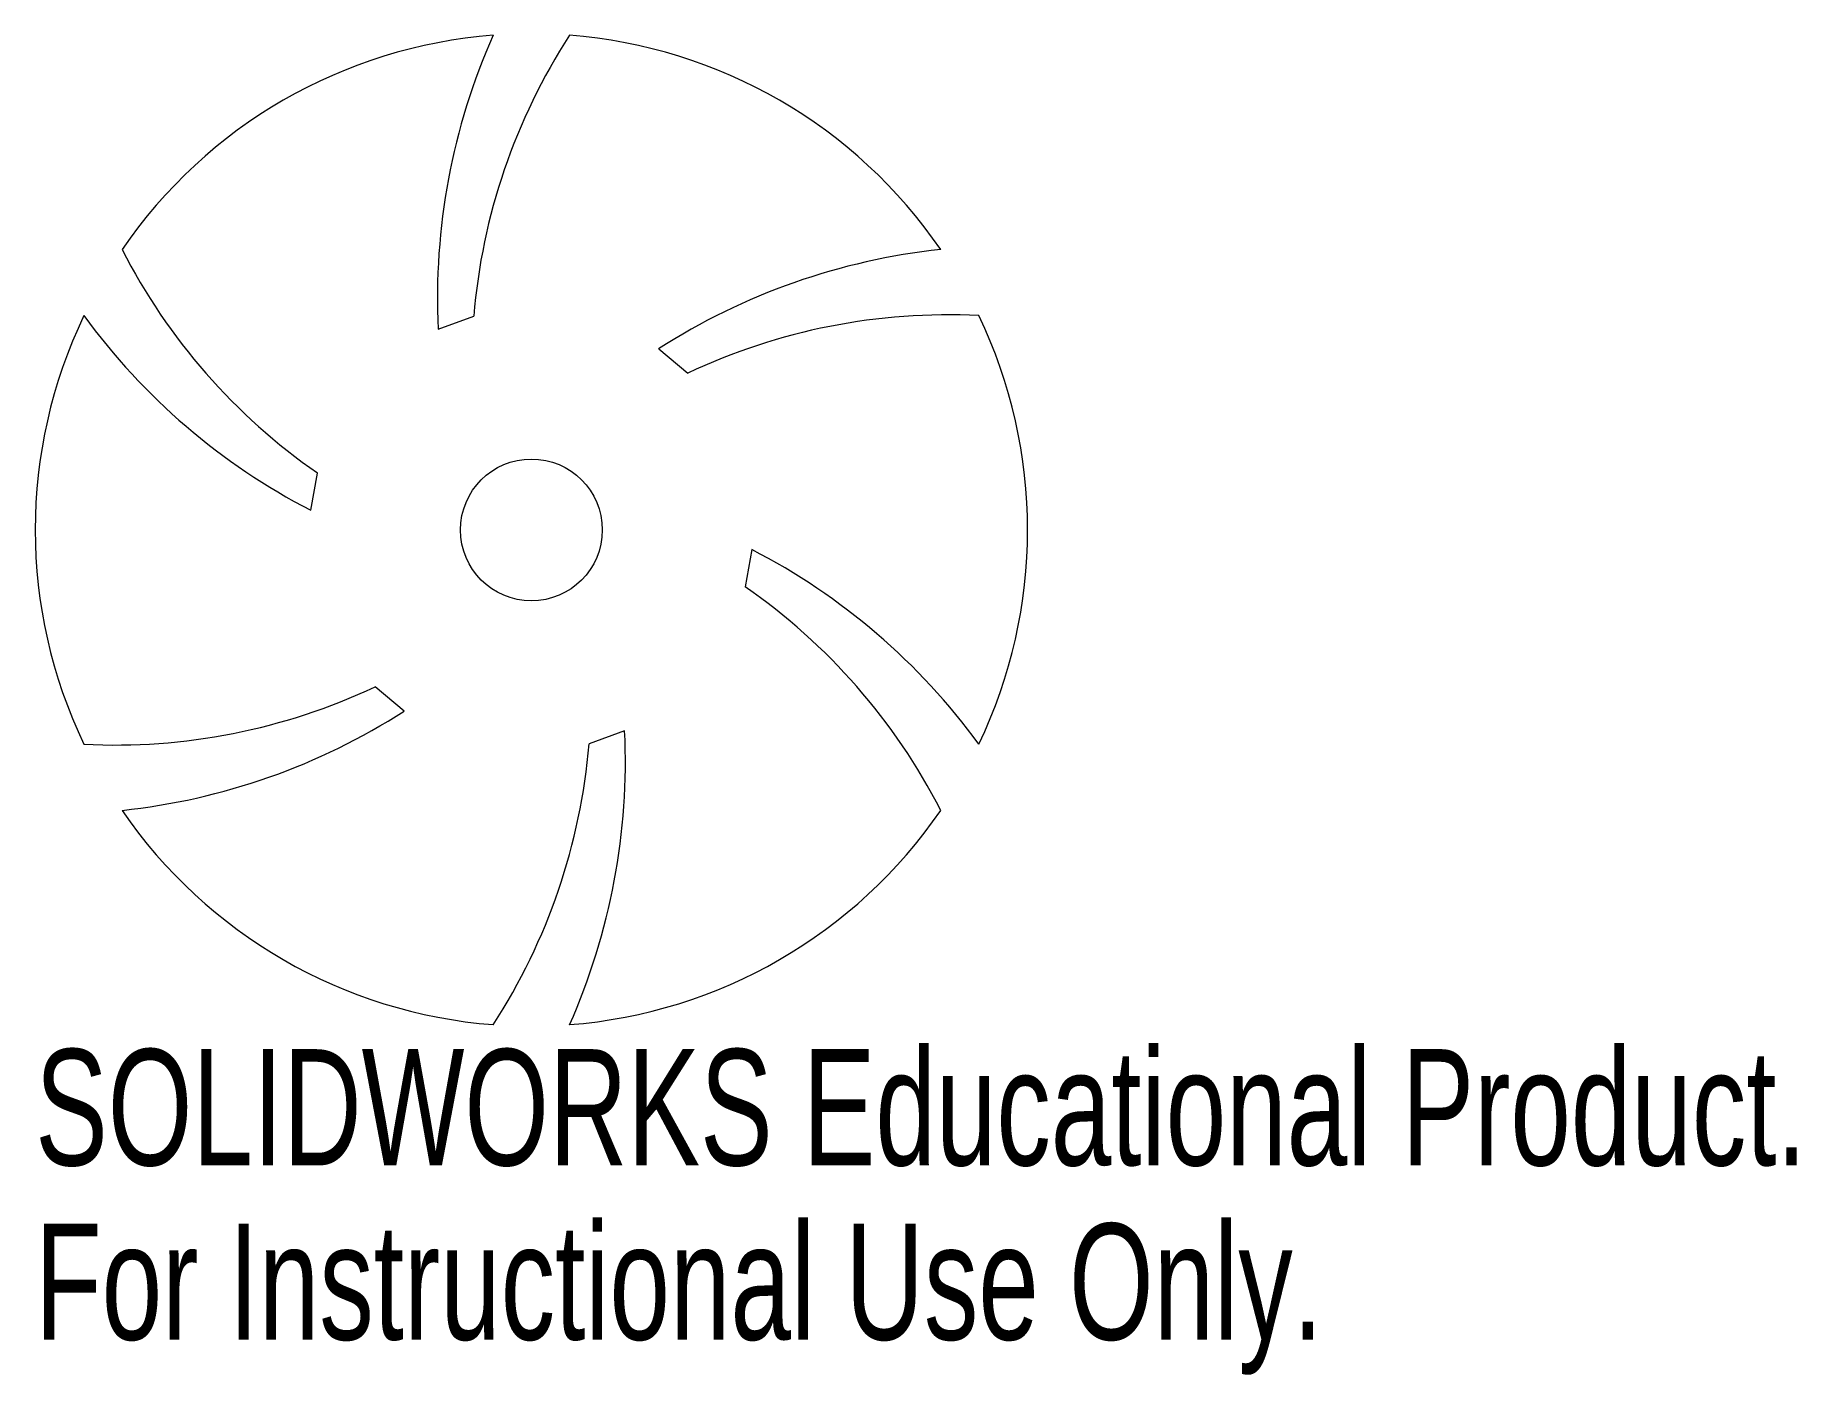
# Model space of a CAD drawing. Header units: inches. Extents: x -0.81 to 2.07, y -1.38 to 0.81.
import ezdxf

# ---------------------------------------------------------------- set-up
doc = ezdxf.new("R2010")
doc.units = ezdxf.units.IN
doc.header["$MEASUREMENT"] = 0
doc.styles.add('SLDTEXTSTYLE0', font='TXT', dxfattribs={"width": 0.7})

msp = doc.modelspace()

# ---------------------------------------------------------------- linework, layer by layer
at = {"color": 7, "linetype": 'Continuous', "lineweight": 15}
for p, q in [((-0.1527, 0.3288), (-0.0944, 0.35)), ((0.2084, 0.2966), (0.2559, 0.2568)), ((-0.3611, 0.0322), (-0.3503, 0.0932)), ((0.3611, -0.0322), (0.3503, -0.0932)), ((-0.2084, -0.2966), (-0.2559, -0.2568)), ((0.1527, -0.3288), (0.0944, -0.35))]:
    msp.add_line(p, q, dxfattribs=at)
msp.add_circle((0, 0), 0.1161, dxfattribs=at)
for centre, radius, start, end in [((0, 0), 0.8125, 94.4117, 145.5883), ((0.9081, 0.3792), 1.062, 156.0609, 182.7188), ((0.9021, 0.267), 1, 147.1028, 175.2366), ((0, 0), 0.8125, 34.4117, 85.5883), ((0.2199, 0.9148), 1, 207.1028, 235.2366), ((0.7824, -0.5969), 1.062, 96.0609, 122.7188), ((0, 0), 0.8125, 154.4117, 205.5883), ((0.1257, 0.9761), 1.062, 216.0609, 242.7188), ((0.6823, -0.6478), 1, 87.1028, 115.2366), ((0, 0), 0.8125, 334.4117, 25.5883), ((-0.1257, -0.9761), 1.062, 36.0609, 62.7188), ((-0.2199, -0.9148), 1, 27.1028, 55.2366), ((-0.6823, 0.6478), 1, 267.1028, 295.2366), ((-0.7824, 0.5969), 1.062, 276.0609, 302.7188), ((-0.9081, -0.3792), 1.062, 336.0609, 2.7188), ((-0.9021, -0.267), 1, 327.1028, 355.2366), ((0, 0), 0.8125, 214.4117, 265.5883), ((0, 0), 0.8125, 274.4117, 325.5883)]:
    msp.add_arc(centre, radius, start, end, dxfattribs=at)

# ---------------------------------------------------------------- texts
at = {"color": 7, "linetype": 'Continuous', "char_height": 0.1903, "attachment_point": 1, "style": 'SLDTEXTSTYLE0'}
for s, insert in [('SOLIDWORKS Educational Product.', (-0.8125, -0.8502)), ('For Instructional Use Only.', (-0.8125, -1.1357))]:
    msp.add_mtext(s, dxfattribs=dict(at, insert=insert))

doc.saveas('drawing.dxf')
